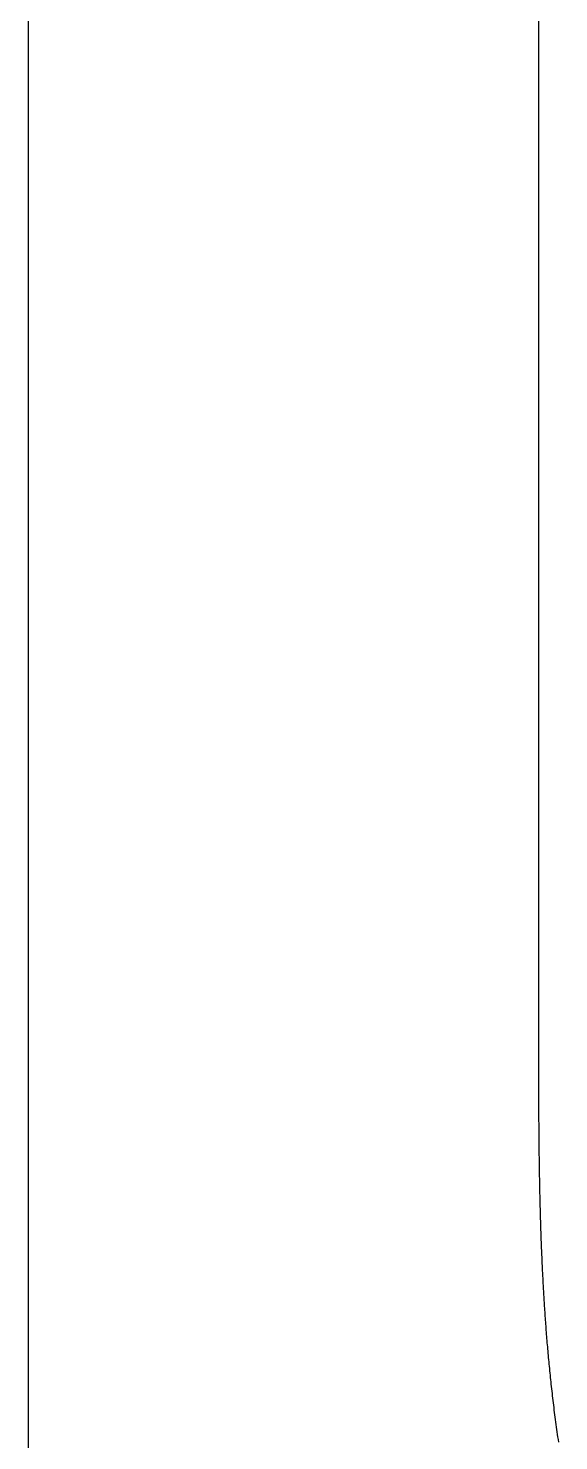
# Model space of a CAD drawing. Extents: x 45 to 235, y 1 to 395.
# Drawn here: x 44.63 to 54.15, y 318.86 to 344.2 of the extents above; entities that cross this region are included whole.
import ezdxf

# ---------------------------------------------------------------- set-up
doc = ezdxf.new("R2010")
doc.units = 0

msp = doc.modelspace()

# ---------------------------------------------------------------- linework, layer by layer
at = {"layer": 'Layer 1'}
for p, q in [((44.6336, 356.5), (44.6336, 39.4004)), ((53.7921, 330.236), (53.7921, 354.538)), ((53.7921, 330.223), (53.7921, 330.236)), ((53.7921, 330.21), (53.7921, 330.223)), ((53.7921, 330.197), (53.7921, 330.21)), ((53.7921, 330.184), (53.7921, 330.197)), ((53.7921, 330.17), (53.7921, 330.184)), ((53.7921, 330.156), (53.7921, 330.17)), ((53.7921, 330.142), (53.7921, 330.156)), ((53.7921, 330.128), (53.7921, 330.142)), ((53.7921, 330.114), (53.7921, 330.128)), ((53.7921, 330.099), (53.7921, 330.114)), ((53.7921, 330.085), (53.7921, 330.099)), ((53.7921, 330.069), (53.7921, 330.085)), ((53.7921, 330.054), (53.7921, 330.069)), ((53.7921, 330.039), (53.7921, 330.054)), ((53.7921, 330.023), (53.7921, 330.039)), ((53.7921, 330.007), (53.7921, 330.023)), ((53.7921, 329.991), (53.7921, 330.007)), ((53.7921, 329.975), (53.7921, 329.991)), ((53.7921, 329.958), (53.7921, 329.975)), ((53.7921, 329.942), (53.7921, 329.958)), ((53.7921, 329.925), (53.7921, 329.942)), ((53.7921, 329.907), (53.7921, 329.925)), ((53.7921, 329.89), (53.7921, 329.907)), ((53.7921, 329.872), (53.7921, 329.89)), ((53.7921, 329.855), (53.7921, 329.872)), ((53.7921, 329.837), (53.7921, 329.855)), ((53.7921, 329.818), (53.7921, 329.837)), ((53.7921, 329.8), (53.7921, 329.818)), ((53.7921, 329.781), (53.7921, 329.8)), ((53.7921, 329.763), (53.7921, 329.781)), ((53.7921, 329.744), (53.7921, 329.763)), ((53.7921, 329.725), (53.7921, 329.744)), ((53.7921, 329.705), (53.7921, 329.725)), ((53.7921, 329.686), (53.7921, 329.705)), ((53.7921, 329.667), (53.7921, 329.686)), ((53.7921, 329.647), (53.7921, 329.667)), ((53.7921, 329.627), (53.7921, 329.647)), ((53.7921, 329.607), (53.7921, 329.627)), ((53.7921, 329.587), (53.7921, 329.607)), ((53.7921, 329.567), (53.7921, 329.587)), ((53.7921, 329.547), (53.7921, 329.567)), ((53.7921, 329.526), (53.7921, 329.547)), ((53.7921, 329.506), (53.7921, 329.526)), ((53.7921, 329.485), (53.7921, 329.506)), ((53.7921, 329.464), (53.7921, 329.485)), ((53.7921, 329.443), (53.7921, 329.464)), ((53.7921, 329.422), (53.7921, 329.443)), ((53.7921, 329.401), (53.7921, 329.422)), ((53.7921, 329.38), (53.7921, 329.401)), ((53.7921, 329.359), (53.7921, 329.38)), ((53.7921, 329.337), (53.7921, 329.359)), ((53.7921, 329.316), (53.7921, 329.337)), ((53.7921, 329.294), (53.7921, 329.316)), ((53.7921, 329.273), (53.7921, 329.294)), ((53.7921, 329.251), (53.7921, 329.273)), ((53.7921, 329.229), (53.7921, 329.251)), ((53.7921, 329.207), (53.7921, 329.229)), ((53.7921, 329.185), (53.7921, 329.207)), ((53.7921, 329.163), (53.7921, 329.185)), ((53.7921, 329.141), (53.7921, 329.163)), ((53.7921, 329.119), (53.7921, 329.141)), ((53.7921, 329.097), (53.7921, 329.119)), ((53.7921, 329.075), (53.7921, 329.097)), ((53.7921, 329.052), (53.7921, 329.075)), ((53.7921, 329.03), (53.7921, 329.052)), ((53.7921, 329.008), (53.7921, 329.03)), ((53.7921, 328.985), (53.7921, 329.008)), ((53.7921, 328.963), (53.7921, 328.985)), ((53.7921, 328.941), (53.7921, 328.963)), ((53.7921, 328.918), (53.7921, 328.941)), ((53.7921, 328.896), (53.7921, 328.918)), ((53.7921, 328.873), (53.7921, 328.896)), ((53.7921, 328.851), (53.7921, 328.873)), ((53.7921, 328.828), (53.7921, 328.851)), ((53.7921, 328.806), (53.7921, 328.828)), ((53.7921, 328.784), (53.7921, 328.806)), ((53.7921, 328.761), (53.7921, 328.784)), ((53.7921, 328.739), (53.7921, 328.761)), ((53.7921, 328.716), (53.7921, 328.739)), ((53.7921, 328.694), (53.7921, 328.716)), ((53.7921, 328.672), (53.7921, 328.694)), ((53.7921, 328.65), (53.7921, 328.672)), ((53.7921, 328.627), (53.7921, 328.65)), ((53.7921, 328.605), (53.7921, 328.627)), ((53.7921, 328.583), (53.7921, 328.605)), ((53.7921, 328.561), (53.7921, 328.583)), ((53.7921, 328.539), (53.7921, 328.561)), ((53.7921, 328.518), (53.7921, 328.539)), ((53.7922, 328.496), (53.7921, 328.518)), ((53.7922, 328.474), (53.7922, 328.496)), ((53.7922, 328.453), (53.7922, 328.474)), ((53.7922, 328.431), (53.7922, 328.453)), ((53.7922, 328.41), (53.7922, 328.431)), ((53.7922, 328.389), (53.7922, 328.41)), ((53.7922, 328.368), (53.7922, 328.389)), ((53.7922, 328.347), (53.7922, 328.368)), ((53.7922, 328.326), (53.7922, 328.347)), ((53.7922, 328.306), (53.7922, 328.326)), ((53.7922, 328.285), (53.7922, 328.306)), ((53.7922, 328.265), (53.7922, 328.285)), ((53.7922, 328.245), (53.7922, 328.265)), ((53.7922, 328.225), (53.7922, 328.245)), ((53.7922, 328.205), (53.7922, 328.225)), ((53.7922, 328.185), (53.7922, 328.205)), ((53.7922, 328.165), (53.7922, 328.185)), ((53.7922, 328.145), (53.7922, 328.165)), ((53.7922, 328.126), (53.7922, 328.145)), ((53.7922, 328.106), (53.7922, 328.126)), ((53.7922, 328.087), (53.7922, 328.106)), ((53.7922, 328.068), (53.7922, 328.087)), ((53.7922, 328.049), (53.7922, 328.068)), ((53.7922, 328.03), (53.7922, 328.049)), ((53.7922, 328.011), (53.7922, 328.03)), ((53.7922, 327.992), (53.7922, 328.011)), ((53.7922, 327.973), (53.7922, 327.992)), ((53.7922, 327.954), (53.7922, 327.973)), ((53.7922, 327.936), (53.7922, 327.954)), ((53.7922, 327.917), (53.7922, 327.936)), ((53.7922, 327.899), (53.7922, 327.917)), ((53.7922, 327.881), (53.7922, 327.899)), ((53.7922, 327.862), (53.7922, 327.881)), ((53.7922, 327.844), (53.7922, 327.862)), ((53.7922, 327.826), (53.7922, 327.844)), ((53.7922, 327.808), (53.7922, 327.826)), ((53.7922, 327.791), (53.7922, 327.808)), ((53.7922, 327.773), (53.7922, 327.791)), ((53.7922, 327.755), (53.7922, 327.773)), ((53.7922, 327.738), (53.7922, 327.755)), ((53.7922, 327.72), (53.7922, 327.738)), ((53.7922, 327.703), (53.7922, 327.72)), ((53.7922, 327.686), (53.7922, 327.703)), ((53.7922, 327.669), (53.7922, 327.686)), ((53.7922, 327.652), (53.7922, 327.669)), ((53.7922, 327.635), (53.7922, 327.652)), ((53.7922, 327.618), (53.7922, 327.635)), ((53.7922, 327.601), (53.7922, 327.618)), ((53.7922, 327.585), (53.7922, 327.601)), ((53.7922, 327.568), (53.7922, 327.585)), ((53.7922, 327.552), (53.7922, 327.568)), ((53.7922, 327.535), (53.7922, 327.552)), ((53.7922, 327.519), (53.7922, 327.535)), ((53.7922, 327.503), (53.7922, 327.519)), ((53.7922, 327.487), (53.7922, 327.503)), ((53.7922, 327.471), (53.7922, 327.487)), ((53.7922, 327.455), (53.7922, 327.471)), ((53.7922, 327.439), (53.7922, 327.455)), ((53.7922, 327.423), (53.7922, 327.439)), ((53.7922, 327.407), (53.7922, 327.423)), ((53.7922, 327.392), (53.7922, 327.407)), ((53.7922, 327.376), (53.7922, 327.392)), ((53.7922, 327.361), (53.7922, 327.376)), ((53.7922, 327.345), (53.7922, 327.361)), ((53.7922, 327.33), (53.7922, 327.345)), ((53.7922, 327.315), (53.7922, 327.33)), ((53.7922, 327.299), (53.7922, 327.315)), ((53.7922, 327.284), (53.7922, 327.299)), ((53.7922, 327.269), (53.7922, 327.284)), ((53.7922, 327.254), (53.7922, 327.269)), ((53.7922, 327.239), (53.7922, 327.254)), ((53.7922, 327.224), (53.7922, 327.239)), ((53.7922, 327.209), (53.7922, 327.224)), ((53.7922, 327.194), (53.7922, 327.209)), ((53.7922, 327.179), (53.7922, 327.194)), ((53.7922, 327.164), (53.7922, 327.179)), ((53.7922, 327.15), (53.7922, 327.164)), ((53.7922, 327.135), (53.7922, 327.15)), ((53.7922, 327.12), (53.7922, 327.135)), ((53.7922, 327.105), (53.7922, 327.12)), ((53.7922, 327.091), (53.7922, 327.105)), ((53.7922, 327.076), (53.7922, 327.091)), ((53.7922, 327.061), (53.7922, 327.076)), ((53.7922, 327.046), (53.7922, 327.061)), ((53.7922, 327.032), (53.7922, 327.046)), ((53.7922, 327.017), (53.7922, 327.032)), ((53.7922, 327.002), (53.7922, 327.017)), ((53.7922, 326.988), (53.7922, 327.002)), ((53.7922, 326.973), (53.7922, 326.988)), ((53.7922, 326.959), (53.7922, 326.973)), ((53.7922, 326.944), (53.7922, 326.959)), ((53.7922, 326.929), (53.7922, 326.944)), ((53.7922, 326.915), (53.7922, 326.929)), ((53.7922, 326.9), (53.7922, 326.915)), ((53.7922, 326.886), (53.7922, 326.9)), ((53.7922, 326.871), (53.7922, 326.886)), ((53.7922, 326.856), (53.7922, 326.871)), ((53.7922, 326.842), (53.7922, 326.856)), ((53.7922, 326.827), (53.7922, 326.842)), ((53.7922, 326.813), (53.7922, 326.827)), ((53.7922, 326.798), (53.7922, 326.813)), ((53.7922, 326.783), (53.7922, 326.798)), ((53.7922, 326.769), (53.7922, 326.783)), ((53.7922, 326.754), (53.7922, 326.769)), ((53.7922, 326.74), (53.7922, 326.754)), ((53.7922, 326.725), (53.7922, 326.74)), ((53.7922, 326.71), (53.7922, 326.725)), ((53.7921, 326.492), (53.7922, 326.506)), ((53.7921, 326.477), (53.7921, 326.492)), ((53.7921, 326.463), (53.7921, 326.477)), ((53.7921, 326.449), (53.7921, 326.463)), ((53.7922, 326.696), (53.7922, 326.71)), ((53.7922, 326.681), (53.7922, 326.696)), ((53.7922, 326.666), (53.7922, 326.681)), ((53.7922, 326.652), (53.7922, 326.666)), ((53.7922, 326.637), (53.7922, 326.652)), ((53.7922, 326.623), (53.7922, 326.637)), ((53.7922, 326.608), (53.7922, 326.623)), ((53.7922, 326.594), (53.7922, 326.608)), ((53.7922, 326.579), (53.7922, 326.594)), ((53.7922, 326.564), (53.7922, 326.579)), ((53.7922, 326.55), (53.7922, 326.564)), ((53.7922, 326.535), (53.7922, 326.55)), ((53.7922, 326.521), (53.7922, 326.535)), ((53.7922, 326.506), (53.7922, 326.521)), ((53.7921, 326.434), (53.7921, 326.449)), ((53.7921, 326.42), (53.7921, 326.434)), ((53.7921, 326.405), (53.7921, 326.42)), ((53.7921, 326.391), (53.7921, 326.405)), ((53.7921, 326.376), (53.7921, 326.391)), ((53.7921, 326.362), (53.7921, 326.376)), ((53.7921, 326.348), (53.7921, 326.362)), ((53.7921, 326.333), (53.7921, 326.348)), ((53.7921, 326.319), (53.7921, 326.333)), ((53.7921, 326.305), (53.7921, 326.319)), ((53.7921, 326.29), (53.7921, 326.305)), ((53.7921, 326.276), (53.7921, 326.29)), ((53.7921, 326.262), (53.7921, 326.276)), ((53.7921, 326.247), (53.7921, 326.262)), ((53.7921, 326.233), (53.7921, 326.247)), ((53.7921, 326.219), (53.7921, 326.233)), ((53.7921, 326.204), (53.7921, 326.219)), ((53.7921, 326.19), (53.7921, 326.204)), ((53.7921, 326.176), (53.7921, 326.19)), ((53.7921, 326.161), (53.7921, 326.176)), ((53.7921, 326.147), (53.7921, 326.161)), ((53.7921, 326.133), (53.7921, 326.147)), ((53.7921, 326.118), (53.7921, 326.133)), ((53.7921, 326.104), (53.7921, 326.118)), ((53.7921, 326.09), (53.7921, 326.104)), ((53.7921, 326.075), (53.7921, 326.09)), ((53.7921, 326.061), (53.7921, 326.075)), ((53.7921, 326.046), (53.7921, 326.061)), ((53.7921, 326.032), (53.7921, 326.046)), ((53.7921, 326.017), (53.7921, 326.032)), ((53.7921, 326.002), (53.7921, 326.017)), ((53.7921, 325.988), (53.7921, 326.002)), ((53.7921, 325.973), (53.7921, 325.988)), ((53.7921, 325.958), (53.7921, 325.973)), ((53.7921, 325.944), (53.7921, 325.958)), ((53.7921, 325.929), (53.7921, 325.944)), ((53.7921, 325.914), (53.7921, 325.929)), ((53.7921, 325.899), (53.7921, 325.914)), ((53.7921, 325.884), (53.7921, 325.899)), ((53.7921, 325.869), (53.7921, 325.884)), ((53.7921, 325.854), (53.7921, 325.869)), ((53.7921, 325.839), (53.7921, 325.854)), ((53.7921, 325.823), (53.7921, 325.839)), ((53.7921, 325.808), (53.7921, 325.823)), ((53.7922, 325.793), (53.7921, 325.808)), ((53.7922, 325.777), (53.7922, 325.793)), ((53.7922, 325.762), (53.7922, 325.777)), ((53.7922, 325.746), (53.7922, 325.762)), ((53.7922, 325.731), (53.7922, 325.746)), ((53.7922, 325.715), (53.7922, 325.731)), ((53.7922, 325.7), (53.7922, 325.715)), ((53.7922, 325.684), (53.7922, 325.7)), ((53.7922, 325.668), (53.7922, 325.684)), ((53.7923, 325.652), (53.7922, 325.668)), ((53.7923, 325.636), (53.7923, 325.652)), ((53.7923, 325.62), (53.7923, 325.636)), ((53.7923, 325.604), (53.7923, 325.62)), ((53.7923, 325.588), (53.7923, 325.604)), ((53.7923, 325.571), (53.7923, 325.588)), ((53.7924, 325.555), (53.7923, 325.571)), ((53.7924, 325.539), (53.7924, 325.555)), ((53.7924, 325.522), (53.7924, 325.539)), ((53.7924, 325.506), (53.7924, 325.522)), ((53.7924, 325.489), (53.7924, 325.506)), ((53.7925, 325.472), (53.7924, 325.489)), ((53.7925, 325.456), (53.7925, 325.472)), ((53.7925, 325.439), (53.7925, 325.456)), ((53.7925, 325.422), (53.7925, 325.439)), ((53.7926, 325.405), (53.7925, 325.422)), ((53.7926, 325.388), (53.7926, 325.405)), ((53.7926, 325.371), (53.7926, 325.388)), ((53.7927, 325.354), (53.7926, 325.371)), ((53.7927, 325.336), (53.7927, 325.354)), ((53.7927, 325.319), (53.7927, 325.336)), ((53.7928, 325.302), (53.7927, 325.319)), ((53.7928, 325.284), (53.7928, 325.302)), ((53.7929, 325.267), (53.7928, 325.284)), ((53.7929, 325.249), (53.7929, 325.267)), ((53.7929, 325.232), (53.7929, 325.249)), ((53.793, 325.214), (53.7929, 325.232)), ((53.793, 325.196), (53.793, 325.214)), ((53.7931, 325.178), (53.793, 325.196)), ((53.7931, 325.16), (53.7931, 325.178)), ((53.7932, 325.142), (53.7931, 325.16)), ((53.7933, 325.124), (53.7932, 325.142)), ((53.7933, 325.106), (53.7933, 325.124)), ((53.7934, 325.087), (53.7933, 325.106)), ((53.7934, 325.069), (53.7934, 325.087)), ((53.7935, 325.051), (53.7934, 325.069)), ((53.7936, 325.032), (53.7935, 325.051)), ((53.7936, 325.013), (53.7936, 325.032)), ((53.7937, 324.995), (53.7936, 325.013)), ((53.7938, 324.976), (53.7937, 324.995)), ((53.7939, 324.957), (53.7938, 324.976)), ((53.794, 324.938), (53.7939, 324.957)), ((53.794, 324.919), (53.794, 324.938)), ((53.7941, 324.9), (53.794, 324.919)), ((53.7942, 324.881), (53.7941, 324.9)), ((53.7943, 324.862), (53.7942, 324.881)), ((53.7944, 324.843), (53.7943, 324.862)), ((53.7945, 324.823), (53.7944, 324.843)), ((53.7946, 324.804), (53.7945, 324.823)), ((53.7947, 324.784), (53.7946, 324.804)), ((53.7948, 324.765), (53.7947, 324.784)), ((53.7949, 324.745), (53.7948, 324.765)), ((53.795, 324.725), (53.7949, 324.745)), ((53.7952, 324.705), (53.795, 324.725)), ((53.7953, 324.685), (53.7952, 324.705)), ((53.7954, 324.665), (53.7953, 324.685)), ((53.7955, 324.645), (53.7954, 324.665)), ((53.7957, 324.625), (53.7955, 324.645)), ((53.7958, 324.605), (53.7957, 324.625)), ((53.7959, 324.584), (53.7958, 324.605)), ((53.7961, 324.564), (53.7959, 324.584)), ((53.7962, 324.543), (53.7961, 324.564)), ((53.7964, 324.522), (53.7962, 324.543)), ((53.7965, 324.502), (53.7964, 324.522)), ((53.7967, 324.481), (53.7965, 324.502)), ((53.7969, 324.46), (53.7967, 324.481)), ((53.797, 324.439), (53.7969, 324.46)), ((53.7972, 324.418), (53.797, 324.439)), ((53.7974, 324.397), (53.7972, 324.418)), ((53.7976, 324.375), (53.7974, 324.397)), ((53.7978, 324.354), (53.7976, 324.375)), ((53.798, 324.332), (53.7978, 324.354)), ((53.7982, 324.311), (53.798, 324.332)), ((53.7984, 324.289), (53.7982, 324.311)), ((53.7986, 324.267), (53.7984, 324.289)), ((53.7988, 324.246), (53.7986, 324.267)), ((53.799, 324.224), (53.7988, 324.246)), ((53.7992, 324.202), (53.799, 324.224)), ((53.7995, 324.18), (53.7992, 324.202)), ((53.7997, 324.157), (53.7995, 324.18)), ((53.8, 324.135), (53.7997, 324.157)), ((53.8002, 324.113), (53.8, 324.135)), ((53.8005, 324.09), (53.8002, 324.113)), ((53.8007, 324.068), (53.8005, 324.09)), ((53.801, 324.045), (53.8007, 324.068)), ((53.8013, 324.022), (53.801, 324.045)), ((53.8016, 323.999), (53.8013, 324.022)), ((53.8019, 323.976), (53.8016, 323.999)), ((53.8022, 323.953), (53.8019, 323.976)), ((53.8025, 323.93), (53.8022, 323.953)), ((53.8028, 323.907), (53.8025, 323.93)), ((53.8031, 323.883), (53.8028, 323.907)), ((53.8035, 323.86), (53.8031, 323.883)), ((53.8038, 323.836), (53.8035, 323.86)), ((53.8041, 323.812), (53.8038, 323.836)), ((53.8045, 323.789), (53.8041, 323.812)), ((53.8049, 323.765), (53.8045, 323.789)), ((53.8052, 323.741), (53.8049, 323.765)), ((53.8056, 323.717), (53.8052, 323.741)), ((53.806, 323.692), (53.8056, 323.717)), ((53.8064, 323.668), (53.806, 323.692)), ((53.8068, 323.644), (53.8064, 323.668)), ((53.8072, 323.619), (53.8068, 323.644)), ((53.8077, 323.595), (53.8072, 323.619)), ((53.8081, 323.57), (53.8077, 323.595)), ((53.8086, 323.545), (53.8081, 323.57)), ((53.809, 323.52), (53.8086, 323.545)), ((53.8095, 323.495), (53.809, 323.52)), ((53.81, 323.47), (53.8095, 323.495)), ((53.8105, 323.445), (53.81, 323.47)), ((53.811, 323.419), (53.8105, 323.445)), ((53.8115, 323.394), (53.811, 323.419)), ((53.812, 323.368), (53.8115, 323.394)), ((53.8126, 323.343), (53.812, 323.368)), ((53.8131, 323.317), (53.8126, 323.343)), ((53.8137, 323.291), (53.8131, 323.317)), ((53.8143, 323.265), (53.8137, 323.291)), ((53.8149, 323.239), (53.8143, 323.265)), ((53.8155, 323.212), (53.8149, 323.239)), ((53.8161, 323.186), (53.8155, 323.212)), ((53.8167, 323.16), (53.8161, 323.186)), ((53.8174, 323.133), (53.8167, 323.16)), ((53.818, 323.106), (53.8174, 323.133)), ((53.8187, 323.079), (53.818, 323.106)), ((53.8194, 323.053), (53.8187, 323.079)), ((53.8201, 323.025), (53.8194, 323.053)), ((53.8208, 322.998), (53.8201, 323.025)), ((53.8215, 322.971), (53.8208, 322.998)), ((53.8223, 322.944), (53.8215, 322.971)), ((53.8231, 322.916), (53.8223, 322.944)), ((53.8238, 322.888), (53.8231, 322.916)), ((53.8246, 322.861), (53.8238, 322.888)), ((53.8255, 322.833), (53.8246, 322.861)), ((53.8263, 322.805), (53.8255, 322.833)), ((53.8271, 322.777), (53.8263, 322.805)), ((53.828, 322.748), (53.8271, 322.777)), ((53.8289, 322.72), (53.828, 322.748)), ((53.8298, 322.691), (53.8289, 322.72)), ((53.8307, 322.663), (53.8298, 322.691)), ((53.8317, 322.634), (53.8307, 322.663)), ((53.8327, 322.605), (53.8317, 322.634)), ((53.8336, 322.576), (53.8327, 322.605)), ((53.8346, 322.547), (53.8336, 322.576)), ((53.8357, 322.518), (53.8346, 322.547)), ((53.8367, 322.488), (53.8357, 322.518)), ((53.8378, 322.459), (53.8367, 322.488)), ((53.8389, 322.429), (53.8378, 322.459)), ((53.84, 322.399), (53.8389, 322.429)), ((53.8411, 322.369), (53.84, 322.399)), ((53.8423, 322.339), (53.8411, 322.369)), ((53.8435, 322.309), (53.8423, 322.339)), ((53.8447, 322.279), (53.8435, 322.309)), ((53.8459, 322.248), (53.8447, 322.279)), ((53.8472, 322.218), (53.8459, 322.248)), ((53.8485, 322.187), (53.8472, 322.218)), ((53.8498, 322.156), (53.8485, 322.187)), ((53.8511, 322.125), (53.8498, 322.156)), ((53.8525, 322.094), (53.8511, 322.125)), ((53.8539, 322.063), (53.8525, 322.094)), ((53.8553, 322.032), (53.8539, 322.063)), ((53.8568, 322), (53.8553, 322.032)), ((53.8583, 321.968), (53.8568, 322)), ((53.8598, 321.937), (53.8583, 321.968)), ((53.8613, 321.905), (53.8598, 321.937)), ((53.8629, 321.872), (53.8613, 321.905)), ((53.8645, 321.84), (53.8629, 321.872)), ((53.8661, 321.808), (53.8645, 321.84)), ((53.8678, 321.775), (53.8661, 321.808)), ((53.8695, 321.743), (53.8678, 321.775)), ((53.8712, 321.71), (53.8695, 321.743)), ((53.873, 321.677), (53.8712, 321.71)), ((53.8748, 321.644), (53.873, 321.677)), ((53.8766, 321.61), (53.8748, 321.644)), ((53.8785, 321.577), (53.8766, 321.61)), ((53.8804, 321.544), (53.8785, 321.577)), ((53.8823, 321.51), (53.8804, 321.544)), ((53.8843, 321.476), (53.8823, 321.51)), ((53.8863, 321.442), (53.8843, 321.476)), ((53.8884, 321.408), (53.8863, 321.442)), ((53.8905, 321.374), (53.8884, 321.408)), ((53.8926, 321.339), (53.8905, 321.374)), ((53.8948, 321.305), (53.8926, 321.339)), ((53.897, 321.27), (53.8948, 321.305)), ((53.8993, 321.235), (53.897, 321.27)), ((53.9016, 321.2), (53.8993, 321.235)), ((53.904, 321.165), (53.9016, 321.2)), ((53.9064, 321.129), (53.904, 321.165)), ((53.9088, 321.094), (53.9064, 321.129)), ((53.9113, 321.058), (53.9088, 321.094)), ((53.9139, 321.022), (53.9113, 321.058)), ((53.9164, 320.986), (53.9139, 321.022)), ((53.9191, 320.95), (53.9164, 320.986)), ((53.9218, 320.914), (53.9191, 320.95)), ((53.9245, 320.877), (53.9218, 320.914)), ((53.9273, 320.841), (53.9245, 320.877)), ((53.9301, 320.804), (53.9273, 320.841)), ((53.933, 320.767), (53.9301, 320.804)), ((53.936, 320.73), (53.933, 320.767)), ((53.939, 320.692), (53.936, 320.73)), ((53.942, 320.655), (53.939, 320.692)), ((53.9452, 320.617), (53.942, 320.655)), ((53.9483, 320.58), (53.9452, 320.617)), ((53.9516, 320.542), (53.9483, 320.58)), ((53.9549, 320.504), (53.9516, 320.542)), ((53.9582, 320.465), (53.9549, 320.504)), ((53.9617, 320.427), (53.9582, 320.465)), ((53.9651, 320.388), (53.9617, 320.427)), ((53.9687, 320.35), (53.9651, 320.388)), ((53.9723, 320.311), (53.9687, 320.35)), ((53.976, 320.271), (53.9723, 320.311)), ((53.9797, 320.232), (53.976, 320.271)), ((53.9836, 320.193), (53.9797, 320.232)), ((53.9874, 320.153), (53.9836, 320.193)), ((53.9914, 320.113), (53.9874, 320.153)), ((53.9954, 320.073), (53.9914, 320.113)), ((53.9995, 320.033), (53.9954, 320.073)), ((54.0037, 319.993), (53.9995, 320.033)), ((54.008, 319.952), (54.0037, 319.993)), ((54.0123, 319.912), (54.008, 319.952)), ((54.0167, 319.871), (54.0123, 319.912)), ((54.0212, 319.83), (54.0167, 319.871)), ((54.0258, 319.788), (54.0212, 319.83)), ((54.0305, 319.747), (54.0258, 319.788)), ((54.0352, 319.705), (54.0305, 319.747)), ((54.04, 319.664), (54.0352, 319.705)), ((54.045, 319.622), (54.04, 319.664)), ((54.05, 319.58), (54.045, 319.622)), ((54.055, 319.537), (54.05, 319.58)), ((54.0602, 319.495), (54.055, 319.537)), ((54.0655, 319.452), (54.0602, 319.495)), ((54.0709, 319.409), (54.0655, 319.452)), ((54.0763, 319.366), (54.0709, 319.409)), ((54.0819, 319.323), (54.0763, 319.366)), ((54.0876, 319.28), (54.0819, 319.323)), ((54.0933, 319.236), (54.0876, 319.28)), ((54.0992, 319.192), (54.0933, 319.236)), ((54.1052, 319.148), (54.0992, 319.192)), ((54.1112, 319.104), (54.1052, 319.148)), ((54.1174, 319.06), (54.1112, 319.104)), ((54.1237, 319.015), (54.1174, 319.06)), ((54.1301, 318.971), (54.1237, 319.015)), ((54.1367, 318.926), (54.1301, 318.971)), ((54.1433, 318.88), (54.1367, 318.926)), ((54.1501, 318.835), (54.1433, 318.88))]:
    msp.add_line(p, q, dxfattribs=at)

doc.saveas('drawing.dxf')
